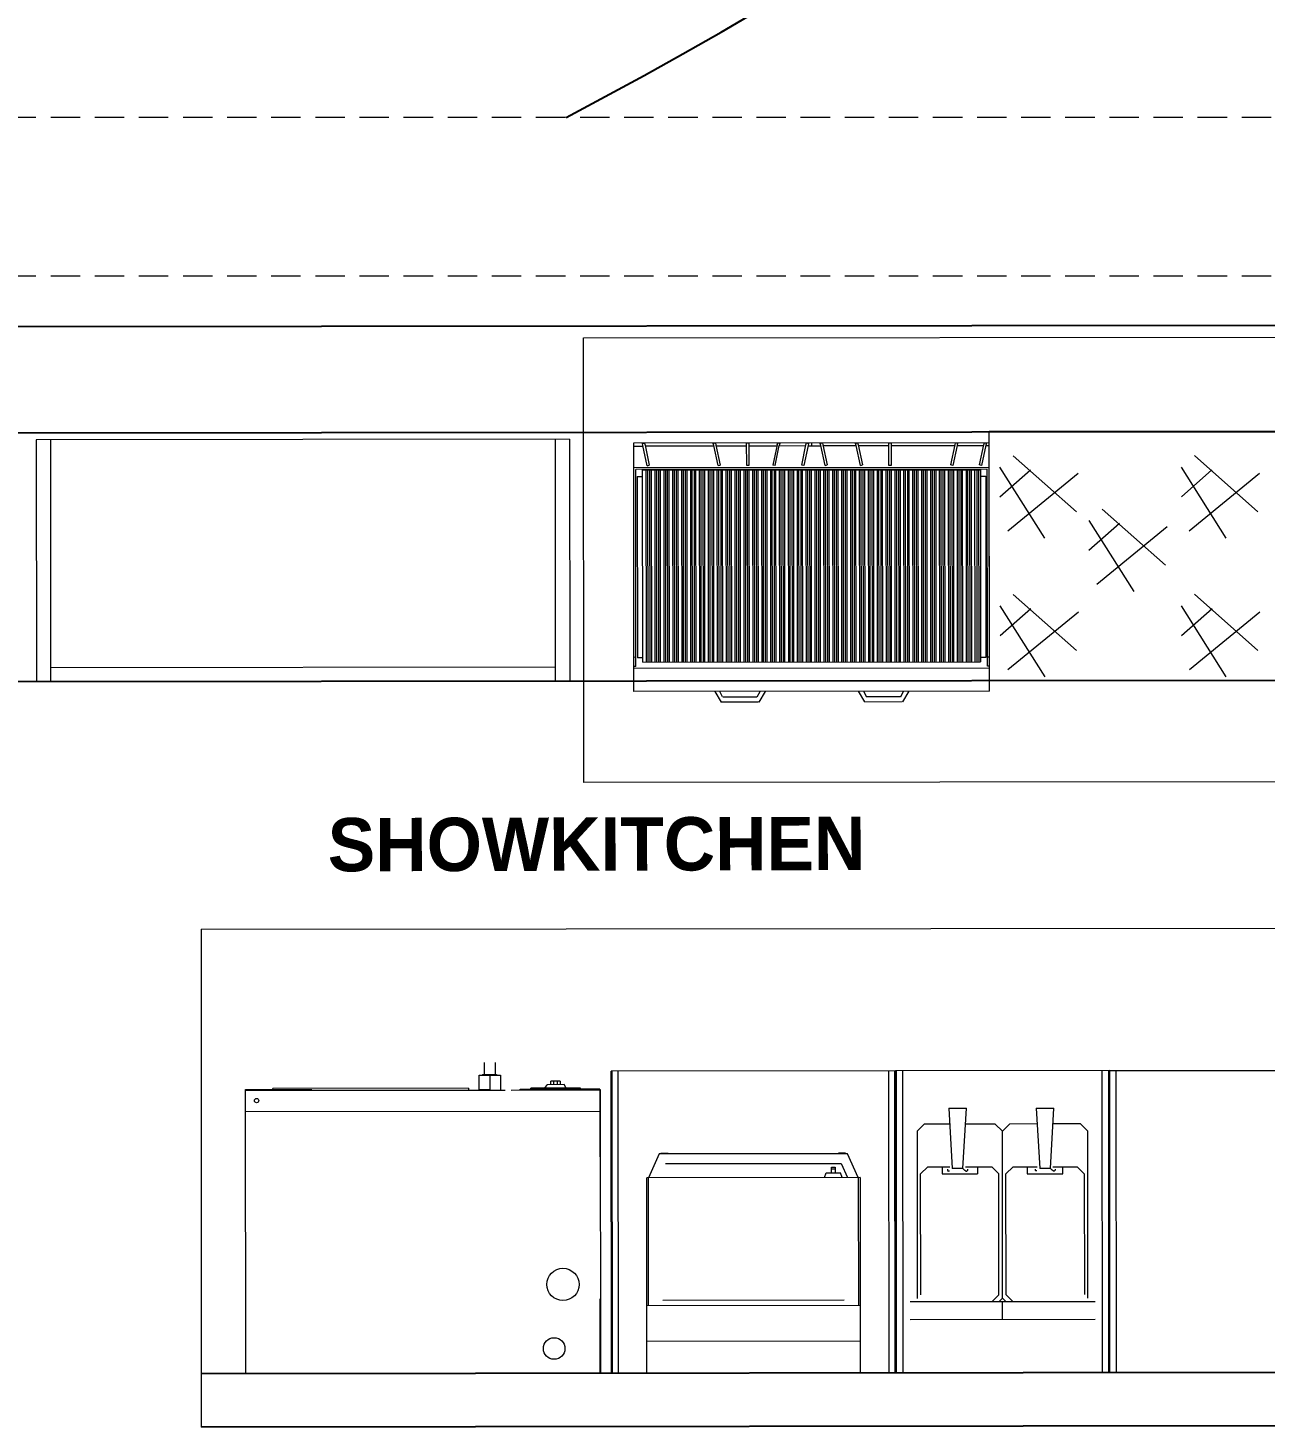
# Model space of a CAD drawing. Header units: inches. Extents: x 484217 to 497210, y -26946 to -21493.
# Drawn here: x 493872.8 to 493977.9, y -26388.7 to -26269.8 of the extents above; entities that cross this region are included whole.
import ezdxf

# ---------------------------------------------------------------- set-up
doc = ezdxf.new("R2010")
doc.units = ezdxf.units.IN
doc.header["$LTSCALE"] = 20
doc.header["$MEASUREMENT"] = 0
doc.linetypes.add('AUSGEZOGEN', pattern=[0])
doc.linetypes.add('HIDDEN2', pattern=[0.1875, 0.125, -0.0625])
for name, color, linetype in [('1', 7, 'Continuous'), ('A-GLASS', 4, 'Continuous'), ('I-WALL-IN', 3, 'Continuous'), ('K3-TEXT', 167, 'AUSGEZOGEN')]:
    doc.layers.add(name, color=color, linetype=linetype)
doc.layers.add('A-furniture', color=50, linetype='Continuous', lineweight=9)
doc.layers.add('TC-EQUIPMENT', color=251, linetype='Continuous', lineweight=5)
doc.styles.get("Standard").update_dxf_attribs({"font": ''})
doc.styles.get('Standard').set_extended_font_data('MicrogrammaSSi', bold=True)

msp = doc.modelspace()

# ---------------------------------------------------------------- linework, layer by layer
at = {"layer": '1'}
for p, q in [((494069.81, -26295), (493767.3, -26295.3)), ((494056.7, -26304.05), (493829.97, -26304.28)), ((494084.95, -26325.16), (493779.52, -26325.46)), ((494066.25, -26384.04), (493887.55, -26384.21)), ((494066.1, -26388.57), (493887.55, -26388.75))]:
    msp.add_line(p, q, dxfattribs=at)
at = {"layer": 'A-furniture', "linetype": 'HIDDEN2'}
for points, elevation in [([(494090.97, -26277.4), (493740.76, -26277.4)], 7.62), ([(494090.97, -26277.4), (493918.54, -26277.4)], 3.81), ([(494090.97, -26290.9), (493740.79, -26290.9)], 3.81), ([(494090.97, -26290.9), (493925.29, -26290.9)], 3.81)]:
    msp.add_lwpolyline(points, dxfattribs=dict(at, elevation=elevation))
at = {"layer": 'A-GLASS', "color": 4}
msp.add_arc((493738.76, -25936.16, 0.69), 385.7, 297.7822, 76.8168, dxfattribs=at)
at = {"layer": 'I-WALL-IN'}
for p, q in [((493918.57, -26277.4), (493918.57, -26277.39)), ((493918.57, -26277.39), (493918.57, -26277.4))]:
    msp.add_line(p, q, dxfattribs=at)
at = {"layer": 'TC-EQUIPMENT'}
for p, q in [((493920.02, -26296.14), (494040.94, -26296.03)), ((493920.05, -26333.93), (493920.02, -26296.14)), ((494002.88, -26304.06), (493954.51, -26304.11)), ((493954.53, -26325.27), (493954.51, -26304.11)), ((493918.82, -26304.76), (493873.48, -26304.81)), ((493873.48, -26304.81), (493873.5, -26325.36)), ((493874.69, -26304.81), (493874.71, -26325.36)), ((493917.64, -26325.32), (493917.62, -26304.77)), ((493918.82, -26304.76), (493918.84, -26325.32)), ((493924.28, -26305.05), (493954.51, -26305.02)), ((493924.3, -26326.21), (493924.28, -26305.05)), ((493924.28, -26305.35), (493925.08, -26305.35)), ((493925.03, -26305.13), (493925.2, -26305.08)), ((493925.07, -26305.3), (493925.03, -26305.13)), ((493925.44, -26307.01), (493925.07, -26305.3)), ((493925.2, -26305.08), (493925.25, -26305.25)), ((493925.25, -26305.25), (493925.61, -26306.96)), ((493931.11, -26305.34), (493925.27, -26305.35)), ((493931.05, -26305.12), (493931.23, -26305.07)), ((493931.1, -26305.3), (493931.05, -26305.12)), ((493931.46, -26307), (493931.1, -26305.3)), ((493931.23, -26305.07), (493931.27, -26305.25)), ((493931.27, -26305.25), (493931.64, -26306.95)), ((493933.88, -26305.34), (493931.29, -26305.34)), ((493933.89, -26307), (493933.88, -26305.07)), ((493933.88, -26305.07), (493934.06, -26305.07)), ((493934.06, -26305.07), (493934.07, -26307)), ((493936.46, -26305.34), (493934.06, -26305.34)), ((493936.48, -26305.24), (493936.12, -26306.95)), ((493936.3, -26307), (493936.66, -26305.29)), ((493936.48, -26305.24), (493936.53, -26305.07)), ((493936.53, -26305.07), (493936.7, -26305.12)), ((493938.9, -26305.33), (493936.65, -26305.34)), ((493936.7, -26305.12), (493936.66, -26305.29)), ((493938.56, -26306.95), (493938.92, -26305.24)), ((493939.1, -26305.29), (493938.74, -26306.99)), ((493938.92, -26305.24), (493938.97, -26305.07)), ((493938.97, -26305.07), (493939.15, -26305.11)), ((493939.09, -26305.33), (493940.2, -26305.33)), ((493939.15, -26305.11), (493939.1, -26305.29)), ((493939.39, -26305.03), (493939.39, -26305.33)), ((493940.14, -26305.11), (493940.32, -26305.06)), ((493940.19, -26305.29), (493940.14, -26305.11)), ((493940.55, -26306.99), (493940.19, -26305.29)), ((493940.32, -26305.06), (493940.36, -26305.24)), ((493940.36, -26305.24), (493940.73, -26306.94)), ((493943.2, -26305.33), (493940.38, -26305.33)), ((493943.14, -26305.11), (493943.32, -26305.06)), ((493943.19, -26305.28), (493943.14, -26305.11)), ((493943.55, -26306.99), (493943.19, -26305.28)), ((493943.32, -26305.06), (493943.37, -26305.24)), ((493943.37, -26305.24), (493943.73, -26306.94)), ((493945.98, -26305.33), (493943.39, -26305.33)), ((493945.98, -26306.99), (493945.97, -26305.06)), ((493945.97, -26305.06), (493946.16, -26305.06)), ((493946.16, -26305.06), (493946.16, -26306.99)), ((493951.58, -26305.32), (493946.16, -26305.33)), ((493951.24, -26306.93), (493951.6, -26305.23)), ((493951.77, -26305.28), (493951.42, -26306.98)), ((493951.6, -26305.23), (493951.65, -26305.05)), ((493951.65, -26305.05), (493951.82, -26305.1)), ((493954.02, -26305.32), (493951.76, -26305.32)), ((493951.82, -26305.1), (493951.77, -26305.28)), ((493953.68, -26306.93), (493954.04, -26305.23)), ((493954.21, -26305.27), (493953.86, -26306.98)), ((493954.04, -26305.23), (493954.09, -26305.05)), ((493954.09, -26305.05), (493954.26, -26305.1)), ((493954.51, -26305.32), (493954.2, -26305.32)), ((493954.26, -26305.1), (493954.21, -26305.27)), ((493954.53, -26326.18), (493954.51, -26305.02)), ((493956.54, -26306.16), (493961.92, -26310.94)), ((493971.95, -26306.15), (493977.34, -26310.92)), ((493924.28, -26307.16), (493954.51, -26307.13)), ((493954.34, -26307.3), (493924.46, -26307.33)), ((493924.47, -26324.09), (493924.46, -26307.33)), ((493924.58, -26307.92), (493924.6, -26323.34)), ((493924.58, -26307.92), (493925.04, -26307.92)), ((493925.04, -26307.37), (493953.76, -26307.35)), ((493925.05, -26323.7), (493925.04, -26307.37)), ((493925.32, -26307.37), (493925.33, -26323.7)), ((493925.44, -26307.01), (493925.61, -26306.96)), ((493925.5, -26323.7), (493925.48, -26307.37)), ((493925.63, -26307.37), (493925.64, -26323.7)), ((493925.81, -26323.7), (493925.79, -26307.37)), ((493926.07, -26307.37), (493926.09, -26323.7)), ((493926.26, -26323.7), (493926.24, -26307.37)), ((493926.39, -26307.37), (493926.4, -26323.7)), ((493926.56, -26323.7), (493926.55, -26307.37)), ((493926.83, -26307.37), (493926.85, -26323.7)), ((493927.01, -26323.7), (493927, -26307.37)), ((493927.14, -26307.37), (493927.16, -26323.7)), ((493927.32, -26323.7), (493927.3, -26307.37)), ((493927.59, -26307.37), (493927.6, -26323.7)), ((493927.77, -26323.69), (493927.75, -26307.37)), ((493927.9, -26307.37), (493927.91, -26323.69)), ((493928.08, -26323.69), (493928.06, -26307.37)), ((493928.34, -26307.37), (493928.36, -26323.69)), ((493928.52, -26323.69), (493928.51, -26307.37)), ((493928.65, -26307.37), (493928.67, -26323.69)), ((493928.83, -26323.69), (493928.82, -26307.37)), ((493929.1, -26307.37), (493929.11, -26323.69)), ((493929.28, -26323.69), (493929.26, -26307.37)), ((493929.41, -26307.37), (493929.42, -26323.69)), ((493929.59, -26323.69), (493929.57, -26307.37)), ((493929.85, -26307.37), (493929.87, -26323.69)), ((493930.03, -26323.69), (493930.02, -26307.37)), ((493930.16, -26307.37), (493930.18, -26323.69)), ((493930.34, -26323.69), (493930.33, -26307.37)), ((493930.61, -26307.37), (493930.62, -26323.69)), ((493930.79, -26323.69), (493930.77, -26307.37)), ((493930.92, -26307.37), (493930.94, -26323.69)), ((493931.1, -26323.69), (493931.08, -26307.37)), ((493931.36, -26307.37), (493931.38, -26323.69)), ((493931.46, -26307), (493931.64, -26306.95)), ((493931.55, -26323.69), (493931.53, -26307.37)), ((493931.68, -26307.37), (493931.69, -26323.69)), ((493931.85, -26323.69), (493931.84, -26307.37)), ((493932.12, -26307.37), (493932.14, -26323.69)), ((493932.3, -26323.69), (493932.29, -26307.37)), ((493932.43, -26307.37), (493932.45, -26323.69)), ((493932.61, -26323.69), (493932.59, -26307.37)), ((493932.88, -26307.37), (493932.89, -26323.69)), ((493933.06, -26323.69), (493933.04, -26307.37)), ((493933.19, -26307.37), (493933.2, -26323.69)), ((493933.37, -26323.69), (493933.35, -26307.37)), ((493933.63, -26307.36), (493933.65, -26323.69)), ((493933.81, -26323.69), (493933.8, -26307.36)), ((493934.07, -26307), (493933.89, -26307)), ((493933.94, -26307.36), (493933.96, -26323.69)), ((493934.12, -26323.69), (493934.11, -26307.36)), ((493934.39, -26307.36), (493934.4, -26323.69)), ((493934.57, -26323.69), (493934.55, -26307.36)), ((493934.7, -26307.36), (493934.71, -26323.69)), ((493934.88, -26323.69), (493934.86, -26307.36)), ((493935.14, -26307.36), (493935.16, -26323.69)), ((493935.32, -26323.69), (493935.31, -26307.36)), ((493935.45, -26307.36), (493935.47, -26323.69)), ((493935.63, -26323.69), (493935.62, -26307.36)), ((493935.9, -26307.36), (493935.91, -26323.69)), ((493936.08, -26323.69), (493936.06, -26307.36)), ((493936.3, -26307), (493936.12, -26306.95)), ((493936.21, -26307.36), (493936.23, -26323.69)), ((493936.39, -26323.69), (493936.37, -26307.36)), ((493936.65, -26307.36), (493936.67, -26323.69)), ((493936.84, -26323.69), (493936.82, -26307.36)), ((493936.97, -26307.36), (493936.98, -26323.69)), ((493937.14, -26323.69), (493937.13, -26307.36)), ((493937.41, -26307.36), (493937.43, -26323.69)), ((493937.59, -26323.69), (493937.58, -26307.36)), ((493937.72, -26307.36), (493937.74, -26323.69)), ((493937.9, -26323.69), (493937.88, -26307.36)), ((493938.17, -26307.36), (493938.18, -26323.68)), ((493938.35, -26323.68), (493938.33, -26307.36)), ((493938.48, -26307.36), (493938.49, -26323.68)), ((493938.74, -26306.99), (493938.56, -26306.95)), ((493938.66, -26323.68), (493938.64, -26307.36)), ((493938.92, -26307.36), (493938.94, -26323.68)), ((493939.1, -26323.68), (493939.09, -26307.36)), ((493939.23, -26307.36), (493939.25, -26323.68)), ((493939.41, -26323.68), (493939.4, -26307.36)), ((493939.68, -26307.36), (493939.69, -26323.68)), ((493939.86, -26323.68), (493939.84, -26307.36)), ((493939.99, -26307.36), (493940, -26323.68)), ((493940.17, -26323.68), (493940.15, -26307.36)), ((493940.43, -26307.36), (493940.45, -26323.68)), ((493940.55, -26306.99), (493940.73, -26306.94)), ((493940.61, -26323.68), (493940.6, -26307.36)), ((493940.74, -26307.36), (493940.76, -26323.68)), ((493940.92, -26323.68), (493940.91, -26307.36)), ((493941.19, -26307.36), (493941.2, -26323.68)), ((493941.37, -26323.68), (493941.36, -26307.36)), ((493941.5, -26307.36), (493941.52, -26323.68)), ((493941.68, -26323.68), (493941.66, -26307.36)), ((493941.94, -26307.36), (493941.96, -26323.68)), ((493942.13, -26323.68), (493942.11, -26307.36)), ((493942.26, -26307.36), (493942.27, -26323.68)), ((493942.43, -26323.68), (493942.42, -26307.36)), ((493942.7, -26307.36), (493942.72, -26323.68)), ((493942.88, -26323.68), (493942.87, -26307.36)), ((493943.01, -26307.36), (493943.03, -26323.68)), ((493943.19, -26323.68), (493943.17, -26307.36)), ((493943.46, -26307.36), (493943.47, -26323.68)), ((493943.55, -26306.99), (493943.73, -26306.94)), ((493943.64, -26323.68), (493943.62, -26307.36)), ((493943.77, -26307.36), (493943.78, -26323.68)), ((493943.95, -26323.68), (493943.93, -26307.36)), ((493944.21, -26307.35), (493944.23, -26323.68)), ((493944.39, -26323.68), (493944.38, -26307.35)), ((493944.52, -26307.35), (493944.54, -26323.68)), ((493944.7, -26323.68), (493944.69, -26307.35)), ((493944.97, -26307.35), (493944.98, -26323.68)), ((493945.15, -26323.68), (493945.13, -26307.35)), ((493945.28, -26307.35), (493945.29, -26323.68)), ((493945.46, -26323.68), (493945.44, -26307.35)), ((493945.72, -26307.35), (493945.74, -26323.68)), ((493945.91, -26323.68), (493945.89, -26307.35)), ((493946.16, -26306.99), (493945.98, -26306.99)), ((493946.03, -26307.35), (493946.05, -26323.68)), ((493946.21, -26323.68), (493946.2, -26307.35)), ((493946.48, -26307.35), (493946.49, -26323.68)), ((493946.66, -26323.68), (493946.65, -26307.35)), ((493946.79, -26307.35), (493946.81, -26323.68)), ((493946.97, -26323.68), (493946.95, -26307.35)), ((493947.23, -26307.35), (493947.25, -26323.68)), ((493947.42, -26323.68), (493947.4, -26307.35)), ((493947.55, -26307.35), (493947.56, -26323.68)), ((493947.73, -26323.68), (493947.71, -26307.35)), ((493947.99, -26307.35), (493948.01, -26323.68)), ((493948.17, -26323.68), (493948.16, -26307.35)), ((493948.3, -26307.35), (493948.32, -26323.67)), ((493948.48, -26323.68), (493948.47, -26307.35)), ((493948.75, -26307.35), (493948.76, -26323.67)), ((493948.93, -26323.67), (493948.91, -26307.35)), ((493949.06, -26307.35), (493949.07, -26323.67)), ((493949.24, -26323.67), (493949.22, -26307.35)), ((493949.5, -26307.35), (493949.52, -26323.67)), ((493949.68, -26323.67), (493949.67, -26307.35)), ((493949.81, -26307.35), (493949.83, -26323.67)), ((493949.99, -26323.67), (493949.98, -26307.35)), ((493950.26, -26307.35), (493950.27, -26323.67)), ((493950.44, -26323.67), (493950.42, -26307.35)), ((493950.57, -26307.35), (493950.58, -26323.67)), ((493950.75, -26323.67), (493950.73, -26307.35)), ((493951.01, -26307.35), (493951.03, -26323.67)), ((493951.2, -26323.67), (493951.18, -26307.35)), ((493951.42, -26306.98), (493951.24, -26306.93)), ((493951.33, -26307.35), (493951.34, -26323.67)), ((493951.5, -26323.67), (493951.49, -26307.35)), ((493951.77, -26307.35), (493951.79, -26323.67)), ((493951.95, -26323.67), (493951.94, -26307.35)), ((493952.08, -26307.35), (493952.1, -26323.67)), ((493952.26, -26323.67), (493952.24, -26307.35)), ((493952.53, -26307.35), (493952.54, -26323.67)), ((493952.71, -26323.67), (493952.69, -26307.35)), ((493952.84, -26307.35), (493952.85, -26323.67)), ((493953.02, -26323.67), (493953, -26307.35)), ((493953.3, -26323.67), (493953.28, -26307.35)), ((493953.45, -26307.35), (493953.46, -26323.67)), ((493953.59, -26307.35), (493953.61, -26323.67)), ((493953.86, -26306.98), (493953.68, -26306.93)), ((493953.76, -26307.35), (493953.77, -26323.67)), ((493953.76, -26307.89), (493954.21, -26307.89)), ((493954.21, -26307.89), (493954.22, -26323.31)), ((493954.35, -26324.06), (493954.34, -26307.3)), ((493959.23, -26313.17), (493955.42, -26307.13)), ((493955.42, -26309.66), (493958.02, -26307.37)), ((493962.07, -26307.67), (493956.09, -26312.57)), ((493974.65, -26313.16), (493970.84, -26307.12)), ((493970.84, -26309.65), (493973.44, -26307.36)), ((493977.49, -26307.66), (493971.51, -26312.56)), ((493969.49, -26315.46), (493964.1, -26310.69)), ((493962.98, -26311.66), (493966.8, -26317.7)), ((493962.98, -26314.19), (493965.58, -26311.9)), ((493969.63, -26312.2), (493963.65, -26317.1)), ((493956.55, -26317.95), (493961.93, -26322.72)), ((493971.96, -26317.94), (493977.35, -26322.71)), ((493959.25, -26324.96), (493955.43, -26318.92)), ((493955.43, -26321.45), (493958.03, -26319.16)), ((493962.08, -26319.46), (493956.1, -26324.36)), ((493974.66, -26324.95), (493970.85, -26318.91)), ((493970.85, -26321.44), (493973.45, -26319.15)), ((493977.5, -26319.45), (493971.52, -26324.35)), ((493924.3, -26323.28), (493924.47, -26323.27)), ((493925.05, -26323.33), (493924.6, -26323.34)), ((493954.22, -26323.31), (493953.77, -26323.31)), ((493954.35, -26323.25), (493954.53, -26323.25)), ((493874.71, -26324.15), (493917.63, -26324.11)), ((493924.47, -26324.09), (493924.3, -26324.09)), ((493954.53, -26324.21), (493924.3, -26324.24)), ((493925.05, -26323.7), (493953.77, -26323.67)), ((493954.53, -26324.06), (493954.35, -26324.06)), ((493873.5, -26325.36), (493918.84, -26325.32)), ((493954.53, -26325.27), (494002.9, -26325.23)), ((493954.53, -26326.18), (493924.3, -26326.21)), ((493931.17, -26326.2), (493931.71, -26327.1)), ((493931.84, -26326.66), (493931.6, -26326.2)), ((493931.86, -26326.65), (493934.76, -26326.65)), ((493934.77, -26326.67), (493935.02, -26326.2)), ((493935.45, -26326.2), (493934.91, -26327.1)), ((493943.92, -26327.09), (493943.38, -26326.19)), ((493943.82, -26326.19), (493944.06, -26326.65)), ((493944.07, -26326.64), (493946.97, -26326.64)), ((493946.98, -26326.65), (493947.23, -26326.19)), ((493947.66, -26326.18), (493947.12, -26327.09)), ((493934.9, -26327.1), (493931.72, -26327.11)), ((493947.11, -26327.09), (493943.93, -26327.1)), ((494040.97, -26333.82), (493920.05, -26333.93)), ((493887.51, -26346.42), (494008.43, -26346.31)), ((493887.55, -26388.75), (493887.55, -26346.42)), ((493911.6, -26358.76), (493911.6, -26357.74)), ((493912.51, -26357.74), (493912.51, -26358.76)), ((493911.15, -26358.84), (493912.05, -26358.84)), ((493911.15, -26360.08), (493911.15, -26358.84)), ((493911.42, -26358.76), (493911.42, -26358.82)), ((493911.42, -26358.76), (493912.63, -26358.76)), ((493912.63, -26358.82), (493911.42, -26358.82)), ((493911.6, -26358.84), (493911.6, -26358.82)), ((493912.02, -26358.76), (493912.02, -26358.82)), ((493912.05, -26358.84), (493912.05, -26360.08)), ((493912.08, -26358.84), (493912.96, -26358.84)), ((493912.08, -26360.08), (493912.08, -26358.84)), ((493912.51, -26358.82), (493912.51, -26358.84)), ((493912.63, -26358.76), (493912.63, -26358.82)), ((493912.96, -26358.84), (493912.96, -26360.08)), ((493946.55, -26358.46), (493922.36, -26358.48)), ((493922.39, -26384.18), (493922.36, -26358.48)), ((493922.43, -26358.48), (493922.45, -26384.09)), ((493922.99, -26384.09), (493922.97, -26358.48)), ((493945.94, -26358.46), (493945.97, -26384.07)), ((493946.51, -26384.07), (493946.49, -26358.46)), ((493964.69, -26358.44), (493946.55, -26358.46)), ((493946.55, -26358.46), (493946.57, -26384.16)), ((493946.55, -26358.46), (493946.57, -26384.16)), ((493946.63, -26384.07), (493946.61, -26358.46)), ((493947.18, -26384.06), (493947.15, -26358.46)), ((493964.08, -26358.44), (493964.11, -26384.05)), ((493964.63, -26358.44), (493964.65, -26384.05)), ((493964.69, -26358.44), (493979.8, -26358.43)), ((493964.69, -26358.44), (493964.71, -26384.14)), ((493964.71, -26384.14), (493964.69, -26358.44)), ((493964.77, -26384.05), (493964.75, -26358.44)), ((493965.32, -26384.05), (493965.29, -26358.44)), ((493891.27, -26365.8), (493891.27, -26360.05)), ((493891.27, -26360.05), (493896.92, -26360.05)), ((493891.29, -26360.11), (493913.35, -26360.09)), ((493891.31, -26384.21), (493891.29, -26360.11)), ((493910.24, -26359.94), (493893.61, -26359.96)), ((493893.61, -26360.11), (493893.61, -26359.96)), ((493910.24, -26359.94), (493910.24, -26360.1)), ((493912.05, -26360.08), (493911.15, -26360.08)), ((493913.87, -26360.09), (493921.42, -26360.08)), ((493914.62, -26360.03), (493920.67, -26360.02)), ((493914.62, -26360.09), (493914.62, -26360.03)), ((493919.76, -26359.93), (493915.53, -26359.94)), ((493915.53, -26360.03), (493915.53, -26359.94)), ((493921.41, -26360.02), (493915.96, -26360.03)), ((493916.74, -26359.94), (493916.92, -26359.64)), ((493918.37, -26359.63), (493916.92, -26359.64)), ((493916.92, -26360), (493916.92, -26359.94)), ((493918.28, -26360), (493916.92, -26360)), ((493918.04, -26359.33), (493917.25, -26359.33)), ((493917.25, -26359.63), (493917.25, -26359.33)), ((493917.5, -26359.63), (493917.5, -26359.33)), ((493917.6, -26360), (493917.6, -26359.94)), ((493917.79, -26359.63), (493917.79, -26359.33)), ((493918.04, -26359.33), (493918.04, -26359.63)), ((493918.28, -26359.94), (493918.28, -26360)), ((493918.55, -26359.94), (493918.37, -26359.63)), ((493919.76, -26360.03), (493919.76, -26359.93)), ((493920.67, -26360.02), (493920.67, -26360.09)), ((493921.41, -26360.02), (493921.41, -26365.77)), ((493921.42, -26360.08), (493921.45, -26384.18)), ((493891.29, -26361.93), (493921.43, -26361.9)), ((493951.06, -26361.63), (493951.36, -26366.77)), ((493951.06, -26361.63), (493952.57, -26361.63)), ((493952.27, -26366.77), (493952.57, -26361.63)), ((493958.49, -26361.62), (493958.8, -26366.76)), ((493958.49, -26361.62), (493960, -26361.62)), ((493959.71, -26366.76), (493960, -26361.62)), ((493948.97, -26362.99), (493948.37, -26363.6)), ((493948.37, -26363.6), (493948.38, -26377.81)), ((493951.14, -26362.99), (493948.97, -26362.99)), ((493955.02, -26362.99), (493952.49, -26362.99)), ((493955.62, -26363.59), (493955.02, -26362.99)), ((493956.23, -26362.99), (493955.62, -26363.59)), ((493955.64, -26377.8), (493955.62, -26363.59)), ((493958.57, -26362.98), (493956.23, -26362.99)), ((493962.27, -26362.98), (493959.93, -26362.98)), ((493962.88, -26363.58), (493962.27, -26362.98)), ((493962.89, -26377.79), (493962.88, -26363.58)), ((493926.44, -26365.53), (493925.54, -26367.56)), ((493942.46, -26365.51), (493926.44, -26365.53)), ((493926.59, -26365.47), (493927.2, -26365.47)), ((493926.59, -26365.53), (493926.59, -26365.47)), ((493927.2, -26365.47), (493927.2, -26365.53)), ((493942.28, -26365.45), (493941.68, -26365.45)), ((493941.68, -26365.52), (493941.68, -26365.45)), ((493942.28, -26365.45), (493942.28, -26365.51)), ((493943.37, -26367.54), (493942.46, -26365.51)), ((493926.99, -26366.35), (493941.92, -26366.33)), ((493940.5, -26367.54), (493940.65, -26367.12)), ((493940.65, -26367.12), (493941.86, -26367.12)), ((493941.11, -26366.66), (493941.41, -26366.66)), ((493941.11, -26367.12), (493941.11, -26366.66)), ((493941.41, -26366.82), (493941.11, -26366.82)), ((493941.41, -26366.66), (493941.41, -26367.12)), ((493942.01, -26367.54), (493941.86, -26367.12)), ((493941.92, -26366.33), (493942.47, -26367.54)), ((493948.67, -26367.23), (493949.28, -26366.62)), ((493948.68, -26377.5), (493948.67, -26367.23)), ((493949.28, -26366.62), (493951.15, -26366.62)), ((493950.49, -26366.62), (493950.49, -26367.22)), ((493950.49, -26367.22), (493953.51, -26367.22)), ((493950.97, -26366.83), (493950.97, -26366.92)), ((493950.97, -26366.92), (493951.03, -26366.98)), ((493951.12, -26366.98), (493951.03, -26366.98)), ((493952.27, -26366.77), (493951.36, -26366.77)), ((493952.3, -26366.8), (493952.42, -26366.92)), ((493952.51, -26366.98), (493952.42, -26366.92)), ((493952.48, -26366.62), (493954.72, -26366.61)), ((493952.51, -26366.98), (493952.6, -26366.98)), ((493952.66, -26366.92), (493952.6, -26366.98)), ((493952.66, -26366.83), (493952.66, -26366.92)), ((493953.51, -26366.62), (493953.51, -26367.22)), ((493954.72, -26366.61), (493955.32, -26367.22)), ((493955.33, -26377.5), (493955.32, -26367.22)), ((493955.93, -26367.22), (493956.53, -26366.61)), ((493955.94, -26377.5), (493955.93, -26367.22)), ((493956.53, -26366.61), (493958.59, -26366.61)), ((493957.74, -26366.61), (493957.74, -26367.22)), ((493957.74, -26367.22), (493960.76, -26367.21)), ((493958.41, -26366.82), (493958.41, -26366.91)), ((493958.47, -26366.97), (493958.41, -26366.91)), ((493958.56, -26366.97), (493958.47, -26366.97)), ((493959.71, -26366.76), (493958.8, -26366.76)), ((493959.74, -26366.79), (493959.86, -26366.91)), ((493959.95, -26366.97), (493959.86, -26366.91)), ((493959.92, -26366.61), (493961.97, -26366.61)), ((493959.95, -26366.97), (493960.04, -26366.97)), ((493960.1, -26366.91), (493960.04, -26366.97)), ((493960.1, -26366.82), (493960.1, -26366.91)), ((493960.76, -26367.21), (493960.76, -26366.61)), ((493961.97, -26366.61), (493962.58, -26367.21)), ((493962.58, -26367.21), (493962.59, -26377.49)), ((493943.52, -26367.54), (493925.39, -26367.56)), ((493925.4, -26384.18), (493925.39, -26367.56)), ((493925.55, -26378.44), (493925.54, -26367.56)), ((493943.37, -26367.54), (493943.38, -26378.42)), ((493943.52, -26367.54), (493943.54, -26384.17)), ((493921.43, -26384.18), (493921.42, -26377.86)), ((493942.17, -26377.97), (493926.76, -26377.98)), ((493963.5, -26378.09), (493947.78, -26378.11)), ((493955.33, -26377.5), (493954.73, -26378.1)), ((493955.33, -26378.1), (493955.64, -26377.8)), ((493955.94, -26378.1), (493955.64, -26377.8)), ((493955.64, -26379.61), (493955.64, -26378.1)), ((493956.54, -26378.1), (493955.94, -26377.5)), ((493943.53, -26378.42), (493925.4, -26378.44)), ((493963.5, -26379.61), (493947.78, -26379.62)), ((493943.54, -26381.44), (493925.4, -26381.46)), ((494008.47, -26384.1), (493887.55, -26384.21))]:
    msp.add_line(p, q, dxfattribs=at)
for centre, radius in [((493892.22, -26360.99), 0.183), ((493918.27, -26376.62), 1.37), ((493917.52, -26382.07), 0.914)]:
    msp.add_circle(centre, radius, dxfattribs=at)

# ---------------------------------------------------------------- texts
at = {"layer": 'K3-TEXT', "width": 0.9975}
msp.add_text('SHOWKITCHEN', height=4.5345, rotation=0.1436, dxfattribs=at).set_placement((493898.28, -26341.5))

doc.saveas('drawing.dxf')
